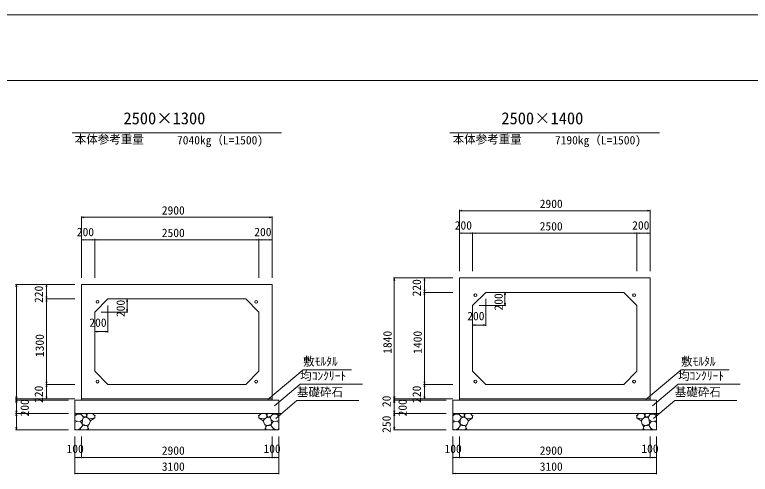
# Model space of a CAD drawing. Units: millimetres on the paper. Extents: x 0 to 841, y 0 to 594.
# Drawn here: x 406.3 to 630.2, y 454.2 to 594 of the extents above; entities that cross this region are included whole.
import ezdxf
from ezdxf.enums import TextEntityAlignment as Align

# ---------------------------------------------------------------- set-up
doc = ezdxf.new("R2010")
doc.units = ezdxf.units.MM
for name, color, linetype, lineweight in [('D-STR-DIM（寸法）', 7, 'Continuous', 18), ('D-STR-HTXT（旗揚げ）', 4, 'Continuous', 18), ('D-STR-STRn（構造物）', 5, 'Continuous', 18), ('D-STR（構造物外形線）', 1, 'Continuous', 18), ('D-TTL(外枠）', 2, 'Continuous', 18), ('DEFPOINTS_2', 8, 'Continuous', 18)]:
    doc.layers.add(name, color=color, linetype=linetype, lineweight=lineweight)
doc.layers.add('D-STR-TXT（文字）', color=7, linetype='Continuous')
doc.layers.add('D-TTL-FRAME（タイトル枠）', color=7, linetype='Continuous')
doc.styles.add('ＭＳ ゴシック', font='')
doc.styles.get('ＭＳ ゴシック').set_extended_font_data('MS Gothic')

msp = doc.modelspace()

# ---------------------------------------------------------------- linework, layer by layer
at = {"layer": 'D-STR-DIM（寸法）'}
for p, q in [((541.673, 515.969), (541.673, 534.644)), ((541.673, 534.394), (542.423, 534.519)), ((541.673, 534.394), (541.773, 534.394)), ((542.423, 534.269), (541.673, 534.394)), ((599.573, 534.394), (541.773, 534.394)), ((598.923, 534.519), (599.673, 534.394)), ((599.673, 534.394), (598.923, 534.269)), ((599.673, 534.394), (599.573, 534.394)), ((599.673, 515.969), (599.673, 534.644)), ((426.673, 513.969), (426.673, 532.644)), ((426.673, 532.394), (427.423, 532.519)), ((426.673, 532.394), (426.773, 532.394)), ((427.423, 532.269), (426.673, 532.394)), ((484.573, 532.394), (426.773, 532.394)), ((483.923, 532.519), (484.673, 532.394)), ((484.673, 532.394), (483.923, 532.269)), ((484.673, 532.394), (484.573, 532.394)), ((484.673, 513.969), (484.673, 532.644)), ((541.673, 515.969), (541.673, 527.81)), ((541.673, 527.56), (542.423, 527.685)), ((541.673, 527.56), (541.773, 527.56)), ((542.423, 527.435), (541.673, 527.56)), ((541.773, 527.56), (545.573, 527.56)), ((544.923, 527.685), (545.673, 527.56)), ((545.673, 527.56), (544.923, 527.435)), ((545.673, 527.56), (545.573, 527.56)), ((545.673, 515.969), (545.673, 527.81)), ((545.673, 515.969), (545.673, 527.81)), ((545.673, 527.56), (546.423, 527.685)), ((545.673, 527.56), (545.773, 527.56)), ((546.423, 527.435), (545.673, 527.56)), ((545.773, 527.56), (595.573, 527.56)), ((594.923, 527.685), (595.673, 527.56)), ((595.673, 527.56), (594.923, 527.435)), ((595.673, 527.56), (595.573, 527.56)), ((595.673, 515.969), (595.673, 527.81)), ((595.673, 515.969), (595.673, 527.81)), ((595.673, 527.56), (596.423, 527.685)), ((595.673, 527.56), (595.773, 527.56)), ((596.423, 527.435), (595.673, 527.56)), ((599.573, 527.56), (595.773, 527.56)), ((598.923, 527.685), (599.673, 527.56)), ((599.673, 527.56), (598.923, 527.435)), ((599.673, 527.56), (599.573, 527.56)), ((599.673, 515.969), (599.673, 527.81)), ((426.673, 513.969), (426.673, 525.81)), ((426.673, 525.56), (427.423, 525.685)), ((426.673, 525.56), (426.773, 525.56)), ((427.423, 525.435), (426.673, 525.56)), ((426.773, 525.56), (430.573, 525.56)), ((429.923, 525.685), (430.673, 525.56)), ((430.673, 525.56), (429.923, 525.435)), ((430.673, 525.56), (430.573, 525.56)), ((430.673, 513.969), (430.673, 525.81)), ((430.673, 513.969), (430.673, 525.81)), ((430.673, 525.56), (431.423, 525.685)), ((430.673, 525.56), (430.773, 525.56)), ((431.423, 525.435), (430.673, 525.56)), ((430.773, 525.56), (480.573, 525.56)), ((479.923, 525.685), (480.673, 525.56)), ((480.673, 525.56), (479.923, 525.435)), ((480.673, 525.56), (480.573, 525.56)), ((480.673, 513.969), (480.673, 525.81)), ((480.673, 513.969), (480.673, 525.81)), ((480.673, 525.56), (481.423, 525.685)), ((480.673, 525.56), (480.773, 525.56)), ((481.423, 525.435), (480.673, 525.56)), ((484.573, 525.56), (480.773, 525.56)), ((483.923, 525.685), (484.673, 525.56)), ((484.673, 525.56), (483.923, 525.435)), ((484.673, 525.56), (484.573, 525.56)), ((484.673, 513.969), (484.673, 525.81)), ((539.673, 513.969), (521.606, 513.969)), ((521.731, 513.219), (521.856, 513.969)), ((521.856, 513.969), (521.856, 513.869)), ((521.856, 513.969), (521.981, 513.219)), ((521.856, 513.869), (521.856, 477.269)), ((539.673, 513.969), (530.779, 513.969)), ((530.904, 513.219), (531.029, 513.969)), ((531.029, 513.969), (531.029, 513.869)), ((531.029, 513.969), (531.154, 513.219)), ((531.029, 513.869), (531.029, 509.669)), ((424.673, 511.969), (406.606, 511.969)), ((406.731, 511.219), (406.856, 511.969)), ((406.856, 511.969), (406.856, 511.869)), ((406.856, 511.969), (406.981, 511.219)), ((406.856, 511.869), (406.856, 477.269)), ((424.673, 511.969), (415.779, 511.969)), ((415.904, 511.219), (416.029, 511.969)), ((416.029, 511.969), (416.029, 511.869)), ((416.029, 511.969), (416.154, 511.219)), ((416.029, 511.869), (416.029, 507.669)), ((416.029, 507.569), (415.904, 508.319)), ((416.154, 508.319), (416.029, 507.569)), ((539.673, 509.569), (530.779, 509.569)), ((539.673, 509.569), (530.779, 509.569)), ((531.029, 509.569), (530.904, 510.319)), ((530.904, 508.819), (531.029, 509.569)), ((531.154, 510.319), (531.029, 509.569)), ((531.029, 509.569), (531.029, 509.669)), ((531.029, 509.569), (531.029, 509.469)), ((531.029, 509.569), (531.154, 508.819)), ((531.029, 481.669), (531.029, 509.469)), ((551.673, 509.569), (555.778, 509.569)), ((555.403, 508.819), (555.528, 509.569)), ((555.528, 509.569), (555.528, 509.469)), ((555.528, 509.569), (555.653, 508.819)), ((555.528, 505.669), (555.528, 509.469)), ((424.673, 507.569), (415.779, 507.569)), ((424.673, 507.569), (415.779, 507.569)), ((415.904, 506.819), (416.029, 507.569)), ((416.029, 507.569), (416.029, 507.669)), ((416.029, 507.569), (416.029, 507.469)), ((416.029, 507.569), (416.154, 506.819)), ((416.029, 481.669), (416.029, 507.469)), ((436.673, 507.569), (440.778, 507.569)), ((440.403, 506.819), (440.528, 507.569)), ((440.528, 507.569), (440.528, 507.469)), ((440.528, 507.569), (440.653, 506.819)), ((440.528, 503.669), (440.528, 507.469)), ((549.673, 507.569), (549.673, 499.371)), ((555.528, 505.569), (555.403, 506.319)), ((555.653, 506.319), (555.528, 505.569)), ((434.673, 505.569), (434.673, 497.371)), ((440.528, 503.569), (440.403, 504.319)), ((440.653, 504.319), (440.528, 503.569)), ((440.528, 503.569), (440.528, 503.669)), ((547.673, 505.569), (555.778, 505.569)), ((555.528, 505.569), (555.528, 505.669)), ((430.673, 501.569), (430.673, 497.371)), ((432.673, 503.569), (440.778, 503.569)), ((545.673, 503.569), (545.673, 499.371)), ((545.673, 499.621), (546.423, 499.746)), ((545.673, 499.621), (545.773, 499.621)), ((546.423, 499.496), (545.673, 499.621)), ((549.573, 499.621), (545.773, 499.621)), ((548.923, 499.746), (549.673, 499.621)), ((549.673, 499.621), (548.923, 499.496)), ((549.673, 499.621), (549.573, 499.621)), ((430.673, 497.621), (431.423, 497.746)), ((430.673, 497.621), (430.773, 497.621)), ((431.423, 497.496), (430.673, 497.621)), ((434.573, 497.621), (430.773, 497.621)), ((433.923, 497.746), (434.673, 497.621)), ((434.673, 497.621), (433.923, 497.496)), ((434.673, 497.621), (434.573, 497.621)), ((424.673, 481.569), (415.779, 481.569)), ((424.673, 481.569), (415.779, 481.569)), ((416.029, 481.569), (415.904, 482.319)), ((415.904, 480.819), (416.029, 481.569)), ((416.154, 482.319), (416.029, 481.569)), ((416.029, 481.569), (416.029, 481.669)), ((416.029, 481.569), (416.029, 481.469)), ((416.029, 481.569), (416.154, 480.819)), ((416.029, 477.269), (416.029, 481.469)), ((539.673, 481.569), (530.779, 481.569)), ((539.673, 481.569), (530.779, 481.569)), ((531.029, 481.569), (530.904, 482.319)), ((530.904, 480.819), (531.029, 481.569)), ((531.154, 482.319), (531.029, 481.569)), ((531.029, 481.569), (531.029, 481.669)), ((531.029, 481.569), (531.029, 481.469)), ((531.029, 481.569), (531.154, 480.819)), ((531.029, 477.269), (531.029, 481.469)), ((424.673, 477.169), (406.606, 477.169)), ((424.673, 477.169), (406.606, 477.169)), ((406.856, 477.169), (406.731, 477.919)), ((406.856, 476.769), (406.731, 477.519)), ((406.731, 476.419), (406.856, 477.169)), ((406.981, 477.919), (406.856, 477.169)), ((406.981, 477.519), (406.856, 476.769)), ((406.856, 477.169), (406.856, 477.269)), ((406.856, 477.169), (406.856, 477.069)), ((406.856, 477.169), (406.981, 476.419)), ((406.856, 477.069), (406.856, 476.869)), ((406.856, 476.769), (406.856, 476.869)), ((424.673, 477.169), (415.779, 477.169)), ((416.029, 477.169), (415.904, 477.919)), ((416.154, 477.919), (416.029, 477.169)), ((416.029, 477.169), (416.029, 477.269)), ((539.673, 477.169), (521.606, 477.169)), ((539.673, 477.169), (521.606, 477.169)), ((521.856, 477.169), (521.731, 477.919)), ((521.856, 476.769), (521.731, 477.519)), ((521.731, 476.419), (521.856, 477.169)), ((521.981, 477.919), (521.856, 477.169)), ((521.981, 477.519), (521.856, 476.769)), ((521.856, 477.169), (521.856, 477.269)), ((521.856, 477.169), (521.856, 477.069)), ((521.856, 477.169), (521.981, 476.419)), ((521.856, 477.069), (521.856, 476.869)), ((521.856, 476.769), (521.856, 476.869)), ((539.673, 477.169), (530.779, 477.169)), ((531.029, 477.169), (530.904, 477.919)), ((531.154, 477.919), (531.029, 477.169)), ((531.029, 477.169), (531.029, 477.269)), ((422.673, 476.769), (406.606, 476.769)), ((422.673, 476.769), (406.606, 476.769)), ((406.731, 476.019), (406.856, 476.769)), ((406.856, 476.769), (406.856, 476.669)), ((406.856, 476.769), (406.981, 476.019)), ((406.856, 476.669), (406.856, 472.869)), ((537.673, 476.769), (521.606, 476.769)), ((537.673, 476.769), (521.606, 476.769)), ((521.731, 476.019), (521.856, 476.769)), ((521.856, 476.769), (521.856, 476.669)), ((521.856, 476.769), (521.981, 476.019)), ((521.856, 476.669), (521.856, 472.869)), ((422.673, 472.769), (406.606, 472.769)), ((422.673, 472.769), (406.606, 472.769)), ((406.856, 472.769), (406.731, 473.519)), ((406.731, 472.019), (406.856, 472.769)), ((406.981, 473.519), (406.856, 472.769)), ((406.856, 472.769), (406.856, 472.869)), ((406.856, 472.769), (406.856, 472.669)), ((406.856, 472.769), (406.981, 472.019)), ((406.856, 472.669), (406.856, 467.869)), ((537.673, 472.769), (521.606, 472.769)), ((537.673, 472.769), (521.606, 472.769)), ((521.856, 472.769), (521.731, 473.519)), ((521.731, 472.019), (521.856, 472.769)), ((521.981, 473.519), (521.856, 472.769)), ((521.856, 472.769), (521.856, 472.869)), ((521.856, 472.769), (521.856, 472.669)), ((521.856, 472.769), (521.981, 472.019)), ((521.856, 472.669), (521.856, 467.869)), ((406.856, 467.769), (406.731, 468.519)), ((406.981, 468.519), (406.856, 467.769)), ((406.856, 467.769), (406.856, 467.869)), ((521.856, 467.769), (521.731, 468.519)), ((521.981, 468.519), (521.856, 467.769)), ((521.856, 467.769), (521.856, 467.869)), ((422.673, 467.769), (406.606, 467.769)), ((424.673, 465.769), (424.673, 454.242)), ((424.673, 465.769), (424.673, 459.106)), ((426.673, 465.769), (426.673, 459.106)), ((426.673, 465.769), (426.673, 459.106)), ((484.673, 465.769), (484.673, 459.106)), ((484.673, 465.769), (484.673, 459.106)), ((486.673, 465.769), (486.673, 459.106)), ((486.673, 465.769), (486.673, 454.242)), ((537.673, 467.769), (521.606, 467.769)), ((539.673, 465.769), (539.673, 454.242)), ((539.673, 465.769), (539.673, 459.106)), ((541.673, 465.769), (541.673, 459.106)), ((541.673, 465.769), (541.673, 459.106)), ((599.673, 465.769), (599.673, 459.106)), ((599.673, 465.769), (599.673, 459.106)), ((601.673, 465.769), (601.673, 459.106)), ((601.673, 465.769), (601.673, 454.242)), ((424.673, 459.356), (425.423, 459.481)), ((424.673, 459.356), (424.773, 459.356)), ((425.423, 459.231), (424.673, 459.356)), ((424.773, 459.356), (426.573, 459.356)), ((425.923, 459.481), (426.673, 459.356)), ((426.673, 459.356), (425.923, 459.231)), ((426.673, 459.356), (426.573, 459.356)), ((426.673, 459.356), (427.423, 459.481)), ((426.673, 459.356), (426.773, 459.356)), ((427.423, 459.231), (426.673, 459.356)), ((426.773, 459.356), (484.573, 459.356)), ((483.923, 459.481), (484.673, 459.356)), ((484.673, 459.356), (483.923, 459.231)), ((484.673, 459.356), (484.573, 459.356)), ((484.673, 459.356), (485.423, 459.481)), ((484.673, 459.356), (484.773, 459.356)), ((485.423, 459.231), (484.673, 459.356)), ((484.773, 459.356), (486.573, 459.356)), ((485.923, 459.481), (486.673, 459.356)), ((486.673, 459.356), (485.923, 459.231)), ((486.673, 459.356), (486.573, 459.356)), ((539.673, 459.356), (540.423, 459.481)), ((539.673, 459.356), (539.773, 459.356)), ((540.423, 459.231), (539.673, 459.356)), ((539.773, 459.356), (541.573, 459.356)), ((540.923, 459.481), (541.673, 459.356)), ((541.673, 459.356), (540.923, 459.231)), ((541.673, 459.356), (541.573, 459.356)), ((541.673, 459.356), (542.423, 459.481)), ((541.673, 459.356), (541.773, 459.356)), ((542.423, 459.231), (541.673, 459.356)), ((541.773, 459.356), (599.573, 459.356)), ((598.923, 459.481), (599.673, 459.356)), ((599.673, 459.356), (598.923, 459.231)), ((599.673, 459.356), (599.573, 459.356)), ((599.673, 459.356), (600.423, 459.481)), ((599.673, 459.356), (599.773, 459.356)), ((600.423, 459.231), (599.673, 459.356)), ((599.773, 459.356), (601.573, 459.356)), ((600.923, 459.481), (601.673, 459.356)), ((601.673, 459.356), (600.923, 459.231)), ((601.673, 459.356), (601.573, 459.356)), ((424.673, 454.492), (425.423, 454.617)), ((424.673, 454.492), (424.773, 454.492)), ((425.423, 454.367), (424.673, 454.492)), ((424.773, 454.492), (486.573, 454.492)), ((485.923, 454.617), (486.673, 454.492)), ((486.673, 454.492), (485.923, 454.367)), ((486.673, 454.492), (486.573, 454.492)), ((539.673, 454.492), (540.423, 454.617)), ((539.673, 454.492), (539.773, 454.492)), ((540.423, 454.367), (539.673, 454.492)), ((539.773, 454.492), (601.573, 454.492)), ((600.923, 454.617), (601.673, 454.492)), ((601.673, 454.492), (600.923, 454.367)), ((601.673, 454.492), (601.573, 454.492))]:
    msp.add_line(p, q, dxfattribs=at)
at = {"layer": 'D-STR-HTXT（旗揚げ）'}
for p, q in [((423.781, 558.12), (487.565, 558.12)), ((538.781, 558.12), (602.565, 558.12)), ((483.39, 476.98), (494.123, 485.998)), ((508.785, 485.998), (494.123, 485.998)), ((598.39, 476.98), (609.123, 485.998)), ((623.785, 485.998), (609.123, 485.998)), ((485.412, 475.046), (493.211, 481.599)), ((512.136, 481.599), (493.211, 481.599)), ((600.412, 475.046), (608.211, 481.599)), ((627.136, 481.599), (608.211, 481.599)), ((485.762, 471.251), (492.236, 476.69)), ((511.099, 476.69), (492.236, 476.69)), ((600.762, 471.251), (607.236, 476.69)), ((626.099, 476.69), (607.236, 476.69))]:
    msp.add_line(p, q, dxfattribs=at)
at = {"layer": 'D-STR-STRn（構造物）'}
for p, q in [((426.673, 477.169), (426.673, 476.769)), ((484.673, 477.169), (484.673, 476.769)), ((541.673, 477.169), (541.673, 476.769)), ((599.673, 477.169), (599.673, 476.769)), ((424.673, 476.769), (486.673, 476.769)), ((424.673, 476.769), (424.673, 467.769)), ((486.673, 476.769), (486.673, 467.769)), ((539.673, 476.769), (601.673, 476.769)), ((539.673, 476.769), (539.673, 467.769)), ((601.673, 476.769), (601.673, 467.769)), ((424.673, 472.769), (487.569, 472.769)), ((425.205, 472.374), (424.673, 472.061)), ((425.205, 472.374), (424.874, 472.769)), ((425.79, 472.562), (425.205, 472.374)), ((425.79, 472.562), (425.982, 472.769)), ((426.599, 472.432), (425.79, 472.562)), ((426.599, 472.432), (426.58, 472.769)), ((427.086, 471.901), (426.599, 472.432)), ((428.034, 472.769), (428.261, 472.051)), ((428.261, 472.051), (428.541, 472.769)), ((430.036, 472.769), (430.682, 472.049)), ((481.311, 472.769), (480.664, 472.049)), ((483.085, 472.051), (482.805, 472.769)), ((483.312, 472.769), (483.085, 472.051)), ((484.26, 471.901), (484.748, 472.432)), ((484.748, 472.432), (484.766, 472.769)), ((484.748, 472.432), (485.556, 472.562)), ((485.556, 472.562), (485.365, 472.769)), ((485.556, 472.562), (486.141, 472.374)), ((486.141, 472.374), (486.473, 472.769)), ((486.141, 472.374), (486.673, 472.061)), ((539.673, 472.769), (602.569, 472.769)), ((540.205, 472.374), (539.673, 472.061)), ((540.205, 472.374), (539.874, 472.769)), ((540.79, 472.562), (540.205, 472.374)), ((540.79, 472.562), (540.982, 472.769)), ((541.599, 472.432), (540.79, 472.562)), ((541.599, 472.432), (541.58, 472.769)), ((542.086, 471.901), (541.599, 472.432)), ((543.034, 472.769), (543.261, 472.051)), ((543.261, 472.051), (543.541, 472.769)), ((545.036, 472.769), (545.682, 472.049)), ((596.311, 472.769), (595.664, 472.049)), ((598.085, 472.051), (597.805, 472.769)), ((598.312, 472.769), (598.085, 472.051)), ((599.26, 471.901), (599.748, 472.432)), ((599.748, 472.432), (599.766, 472.769)), ((599.748, 472.432), (600.556, 472.562)), ((600.556, 472.562), (600.365, 472.769)), ((600.556, 472.562), (601.141, 472.374)), ((601.141, 472.374), (601.473, 472.769)), ((601.141, 472.374), (601.673, 472.061)), ((425.321, 470.36), (424.673, 470.633)), ((424.673, 469.991), (425.321, 470.36)), ((425.321, 470.36), (426.34, 470.343)), ((426.34, 470.343), (426.939, 470.809)), ((426.869, 469.609), (426.34, 470.343)), ((426.869, 469.609), (426.939, 470.809)), ((426.939, 470.809), (427.175, 471.281)), ((427.175, 471.281), (427.086, 471.901)), ((427.859, 471.635), (427.086, 471.901)), ((427.175, 471.281), (427.859, 471.635)), ((428.261, 472.051), (427.859, 471.635)), ((427.859, 471.635), (428.686, 471.329)), ((428.261, 472.051), (428.418, 471.428)), ((428.686, 471.329), (428.992, 471.038)), ((428.839, 471.184), (429.4, 471.129)), ((428.992, 471.038), (429.406, 470.487)), ((429.406, 470.487), (429.042, 469.516)), ((429.4, 471.129), (430.682, 471.458)), ((429.406, 470.487), (430.682, 471.458)), ((430.682, 472.049), (430.901, 472.158)), ((430.682, 472.049), (430.682, 471.458)), ((430.682, 471.458), (430.707, 471.452)), ((480.664, 472.049), (480.446, 472.158)), ((480.664, 471.458), (480.639, 471.452)), ((480.664, 472.049), (480.664, 471.458)), ((481.946, 471.129), (480.664, 471.458)), ((481.941, 470.487), (480.664, 471.458)), ((482.354, 471.038), (481.941, 470.487)), ((481.941, 470.487), (482.304, 469.516)), ((482.507, 471.184), (481.946, 471.129)), ((482.66, 471.329), (482.354, 471.038)), ((483.487, 471.635), (482.66, 471.329)), ((483.085, 472.051), (482.929, 471.428)), ((483.085, 472.051), (483.487, 471.635)), ((483.487, 471.635), (484.26, 471.901)), ((484.172, 471.281), (483.487, 471.635)), ((484.172, 471.281), (484.26, 471.901)), ((484.407, 470.809), (484.172, 471.281)), ((484.478, 469.609), (484.407, 470.809)), ((485.007, 470.343), (484.407, 470.809)), ((484.478, 469.609), (485.007, 470.343)), ((486.025, 470.36), (485.007, 470.343)), ((486.025, 470.36), (486.673, 470.633)), ((486.673, 469.991), (486.025, 470.36)), ((540.321, 470.36), (539.673, 470.633)), ((539.673, 469.991), (540.321, 470.36)), ((540.321, 470.36), (541.34, 470.343)), ((541.34, 470.343), (541.939, 470.809)), ((541.869, 469.609), (541.34, 470.343)), ((541.869, 469.609), (541.939, 470.809)), ((541.939, 470.809), (542.175, 471.281)), ((542.175, 471.281), (542.086, 471.901)), ((542.859, 471.635), (542.086, 471.901)), ((542.175, 471.281), (542.859, 471.635)), ((543.261, 472.051), (542.859, 471.635)), ((542.859, 471.635), (543.686, 471.329)), ((543.261, 472.051), (543.418, 471.428)), ((543.686, 471.329), (543.992, 471.038)), ((543.839, 471.184), (544.4, 471.129)), ((543.992, 471.038), (544.406, 470.487)), ((544.406, 470.487), (544.042, 469.516)), ((544.4, 471.129), (545.682, 471.458)), ((544.406, 470.487), (545.682, 471.458)), ((545.682, 472.049), (545.901, 472.158)), ((545.682, 472.049), (545.682, 471.458)), ((545.682, 471.458), (545.707, 471.452)), ((595.664, 472.049), (595.446, 472.158)), ((595.664, 471.458), (595.639, 471.452)), ((595.664, 472.049), (595.664, 471.458)), ((596.946, 471.129), (595.664, 471.458)), ((596.941, 470.487), (595.664, 471.458)), ((597.354, 471.038), (596.941, 470.487)), ((596.941, 470.487), (597.304, 469.516)), ((597.507, 471.184), (596.946, 471.129)), ((597.66, 471.329), (597.354, 471.038)), ((598.487, 471.635), (597.66, 471.329)), ((598.085, 472.051), (597.929, 471.428)), ((598.085, 472.051), (598.487, 471.635)), ((598.487, 471.635), (599.26, 471.901)), ((599.172, 471.281), (598.487, 471.635)), ((599.172, 471.281), (599.26, 471.901)), ((599.407, 470.809), (599.172, 471.281)), ((599.478, 469.609), (599.407, 470.809)), ((600.007, 470.343), (599.407, 470.809)), ((599.478, 469.609), (600.007, 470.343)), ((601.025, 470.36), (600.007, 470.343)), ((601.025, 470.36), (601.673, 470.633)), ((601.673, 469.991), (601.025, 470.36)), ((424.887, 467.769), (424.673, 468.214)), ((425.7, 467.861), (425.321, 467.769)), ((425.7, 467.861), (426.382, 468.235)), ((426.328, 467.884), (425.7, 467.861)), ((426.591, 467.769), (426.328, 467.884)), ((426.382, 468.235), (426.932, 468.932)), ((426.382, 468.235), (426.395, 467.887)), ((426.932, 468.932), (426.869, 469.609)), ((426.869, 469.609), (427.862, 469.071)), ((427.862, 469.071), (426.932, 468.932)), ((428.281, 469.04), (427.862, 469.071)), ((429.042, 469.516), (428.281, 469.04)), ((428.281, 469.04), (428.598, 468.715)), ((428.34, 467.769), (428.716, 468.146)), ((428.598, 468.715), (429.042, 469.516)), ((428.716, 468.146), (428.598, 468.715)), ((428.716, 468.146), (428.911, 467.964)), ((482.749, 468.715), (482.304, 469.516)), ((482.304, 469.516), (483.065, 469.04)), ((482.63, 468.146), (482.435, 467.964)), ((482.63, 468.146), (482.749, 468.715)), ((483.007, 467.769), (482.63, 468.146)), ((483.065, 469.04), (482.749, 468.715)), ((483.065, 469.04), (483.485, 469.071)), ((484.478, 469.609), (483.485, 469.071)), ((483.485, 469.071), (484.414, 468.932)), ((484.414, 468.932), (484.478, 469.609)), ((484.964, 468.235), (484.414, 468.932)), ((484.756, 467.769), (485.018, 467.884)), ((484.964, 468.235), (484.951, 467.887)), ((485.647, 467.861), (484.964, 468.235)), ((485.018, 467.884), (485.647, 467.861)), ((485.647, 467.861), (486.026, 467.769)), ((486.46, 467.769), (486.673, 468.214)), ((539.887, 467.769), (539.673, 468.214)), ((540.7, 467.861), (540.321, 467.769)), ((540.7, 467.861), (541.382, 468.235)), ((541.328, 467.884), (540.7, 467.861)), ((541.591, 467.769), (541.328, 467.884)), ((541.382, 468.235), (541.932, 468.932)), ((541.382, 468.235), (541.395, 467.887)), ((541.932, 468.932), (541.869, 469.609)), ((541.869, 469.609), (542.862, 469.071)), ((542.862, 469.071), (541.932, 468.932)), ((543.281, 469.04), (542.862, 469.071)), ((544.042, 469.516), (543.281, 469.04)), ((543.281, 469.04), (543.598, 468.715)), ((543.34, 467.769), (543.716, 468.146)), ((543.598, 468.715), (544.042, 469.516)), ((543.716, 468.146), (543.598, 468.715)), ((543.716, 468.146), (543.911, 467.964)), ((597.749, 468.715), (597.304, 469.516)), ((597.304, 469.516), (598.065, 469.04)), ((597.63, 468.146), (597.435, 467.964)), ((597.63, 468.146), (597.749, 468.715)), ((598.007, 467.769), (597.63, 468.146)), ((598.065, 469.04), (597.749, 468.715)), ((598.065, 469.04), (598.485, 469.071)), ((599.478, 469.609), (598.485, 469.071)), ((598.485, 469.071), (599.414, 468.932)), ((599.414, 468.932), (599.478, 469.609)), ((599.964, 468.235), (599.414, 468.932)), ((599.756, 467.769), (600.018, 467.884)), ((599.964, 468.235), (599.951, 467.887)), ((600.647, 467.861), (599.964, 468.235)), ((600.018, 467.884), (600.647, 467.861)), ((600.647, 467.861), (601.026, 467.769)), ((601.46, 467.769), (601.673, 468.214)), ((424.673, 467.769), (486.673, 467.769)), ((539.673, 467.769), (601.673, 467.769))]:
    msp.add_line(p, q, dxfattribs=at)
at = {"layer": 'D-STR（構造物外形線）'}
for p, q in [((541.673, 513.969), (599.673, 513.969)), ((541.673, 477.169), (541.673, 513.969)), ((599.673, 513.969), (599.673, 477.169)), ((426.673, 511.969), (484.673, 511.969)), ((426.673, 477.169), (426.673, 511.969)), ((484.673, 511.969), (484.673, 477.169)), ((545.673, 505.569), (549.673, 509.569)), ((549.673, 509.569), (591.673, 509.569)), ((591.673, 509.569), (595.673, 505.569)), ((430.673, 503.569), (434.673, 507.569)), ((434.673, 507.569), (476.673, 507.569)), ((476.673, 507.569), (480.673, 503.569)), ((545.673, 485.569), (545.673, 505.569)), ((595.673, 505.569), (595.673, 485.569)), ((430.673, 485.569), (430.673, 503.569)), ((480.673, 503.569), (480.673, 485.569)), ((434.673, 481.569), (430.673, 485.569)), ((480.673, 485.569), (476.673, 481.569)), ((549.673, 481.569), (545.673, 485.569)), ((595.673, 485.569), (591.673, 481.569)), ((476.673, 481.569), (434.673, 481.569)), ((591.673, 481.569), (549.673, 481.569)), ((484.673, 477.169), (426.673, 477.169)), ((599.673, 477.169), (541.673, 477.169))]:
    msp.add_line(p, q, dxfattribs=at)
for centre in [(546.542, 508.701), (594.805, 508.701), (431.542, 506.701), (479.805, 506.701), (431.542, 482.438), (479.805, 482.438), (546.542, 482.438), (594.805, 482.438)]:
    msp.add_circle(centre, 0.44, dxfattribs=at)
at = {"layer": 'D-TTL(外枠）'}
msp.add_line((25, 574), (820, 574), dxfattribs=at)
at = {"layer": 'DEFPOINTS_2'}
msp.add_line((0, 594), (841, 594), dxfattribs=at)

# ---------------------------------------------------------------- texts
at = {"layer": 'D-STR-TXT（文字）', "style": 'ＭＳ ゴシック'}
for s, height, p in [('2500×1300', 3.666, (439.43, 559.569)), ('2500×1400', 3.666, (554.43, 559.569)), ('本体参考重量', 2.566, (424.612, 554.053)), ('7040kg（L=1500)', 2.566, (455.732, 553.789)), ('本体参考重量', 2.566, (539.612, 554.053)), ('7190kg（L=1500)', 2.566, (570.732, 553.789)), ('敷ﾓﾙﾀﾙ', 2.566, (494.123, 486.498)), ('敷ﾓﾙﾀﾙ', 2.566, (609.123, 486.498)), ('均ｺﾝｸﾘｰﾄ', 2.566, (493.211, 482.099)), ('均ｺﾝｸﾘｰﾄ', 2.566, (608.211, 482.099)), ('基礎砕石', 2.566, (492.236, 477.19)), ('基礎砕石', 2.566, (607.236, 477.19))]:
    msp.add_text(s, height=height, dxfattribs=at).set_placement(p, align=Align.BOTTOM_LEFT)
at = {"layer": 'D-TTL-FRAME（タイトル枠）', "style": 'ＭＳ ゴシック'}
for s, p in [('2900', (566.107, 534.444)), ('2900', (451.107, 532.444)), ('200', (540.244, 527.885)), ('2500', (566.107, 527.61)), ('200', (594.244, 527.885)), ('200', (425.244, 525.885)), ('2500', (451.107, 525.61)), ('200', (479.244, 525.885)), ('200', (429.059, 498.315)), ('200', (544.059, 500.315)), ('100', (422.129, 459.931)), ('2900', (451.107, 459.406)), ('100', (482.039, 459.973)), ('100', (537.129, 459.931)), ('2900', (566.107, 459.406)), ('100', (597.039, 459.973)), ('3100', (451.116, 454.542)), ('3100', (566.116, 454.542))]:
    msp.add_text(s, height=2.566, dxfattribs=at).set_placement(p, align=Align.BOTTOM_LEFT)
for s, p in [('220', (530.704, 508.34)), ('220', (415.704, 506.34)), ('200', (555.62, 504.059)), ('200', (440.62, 502.059)), ('1840', (521.806, 490.888)), ('1400', (530.979, 490.888)), ('1300', (415.979, 489.888)), ('220', (415.704, 475.94)), ('220', (530.704, 475.94)), ('200', (411.418, 471.84)), ('20', (521.531, 474.677)), ('200', (526.418, 471.84)), ('250', (521.531, 466.84))]:
    msp.add_text(s, height=2.566, rotation=90, dxfattribs=at).set_placement(p, align=Align.BOTTOM_LEFT)

doc.saveas('drawing.dxf')
